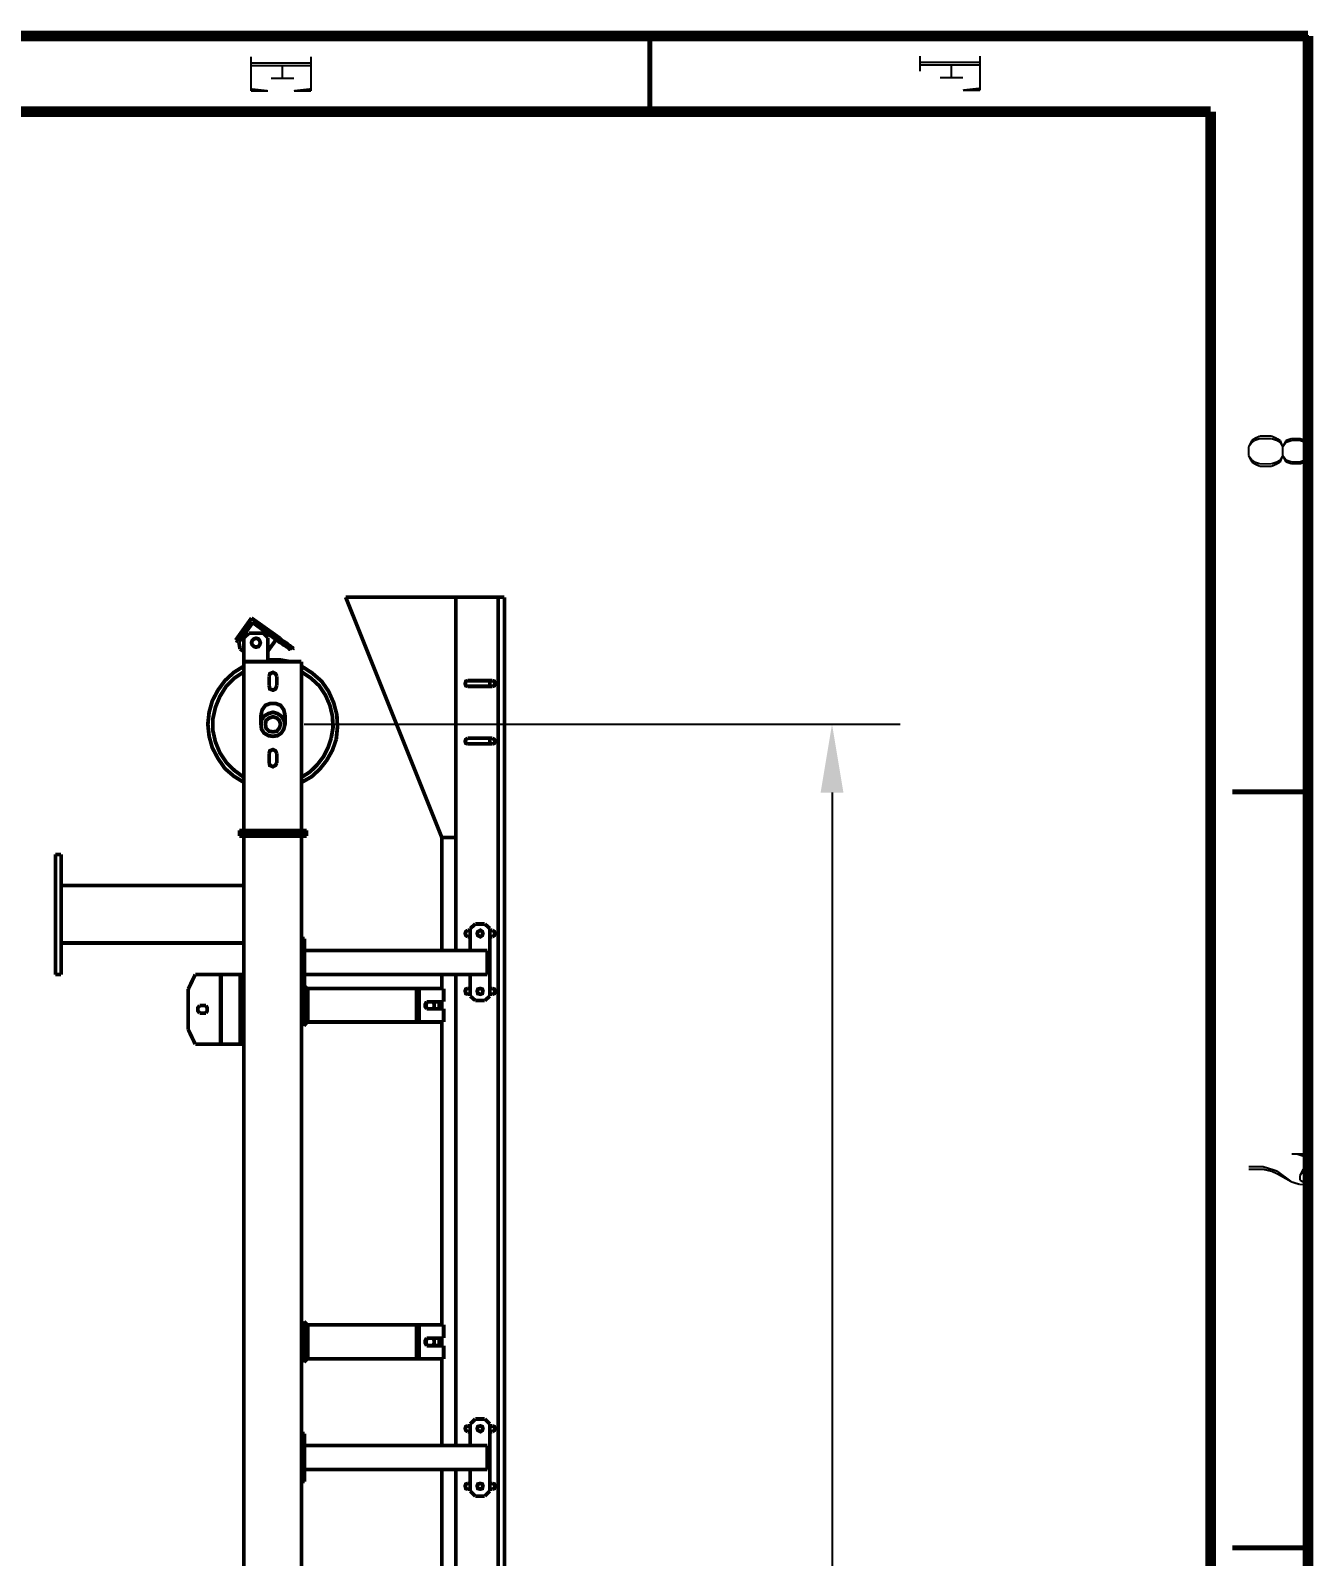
# Model space of a CAD drawing. Extents: x 0.1 to 11.6, y 0.3 to 16.3.
# Drawn here: x 8.198 to 11.579, y 12.231 to 16.254 of the extents above; entities that cross this region are included whole.
import ezdxf

# ---------------------------------------------------------------- set-up
doc = ezdxf.new("R2010")
doc.units = 0
doc.header["$MEASUREMENT"] = 0
doc.dimstyles.get("Standard").update_dxf_attribs({"dimtxt": 0.18, "dimasz": 0.18, "dimexe": 0.18, "dimexo": 0.0625, "dimgap": 0.09, "dimtad": 0, "dimtih": 1, "dimtoh": 1, "dimdec": 4, "dimzin": 0, "dimdsep": 46, "dimtxsty": 'Standard', "dimcen": 0.09, "dimadec": 0, "dimazin": 0, "dimtfac": 1, "dimtdec": 4, "dimtofl": 0, "dimtmove": 0, "dimatfit": 3, "dimfxl": 1, "dimtolj": 1, "dimtzin": 0, "dimarcsym": 0})

# ---------------------------------------------------------------- blocks, each defined once
blk = doc.blocks.new('*D0')
at = {"color": 0, "linetype": 'Continuous', "lineweight": -2, "transparency": 16777216}
for p, q in [((8.9192, 14.425), (10.4902, 14.425)), ((10.3102, 14.245), (10.3102, 12.0483)), ((10.3102, 9.4917), (10.3102, 11.6883)), ((8.9308, 9.3117), (10.4902, 9.3117))]:
    blk.add_line(p, q, dxfattribs=at)
at = {"color": 0, "linetype": 'Continuous', "transparency": 16777216}
for points in [[(10.2802, 14.245), (10.3402, 14.245), (10.3102, 14.425)], [(10.2802, 9.4917), (10.3402, 9.4917), (10.3102, 9.3117)]]:
    blk.add_solid(points, dxfattribs=at)
at = {"layer": 'Defpoints', "color": 0, "linetype": 'Continuous', "transparency": 16777216}
for p in [(8.8567, 14.425), (10.3102, 14.425), (8.8683, 9.3117)]:
    blk.add_point(p, dxfattribs=at)
at = {"color": 0, "linetype": 'Continuous', "transparency": 16777216, "insert": (10.3102, 11.8683), "char_height": 0.18, "attachment_point": 5}
blk.add_mtext('\\A1;varA', dxfattribs=at)

msp = doc.modelspace()

# ---------------------------------------------------------------- linework, layer by layer
at = {"color": 0}
for points, const_width in [([(0.126682, 16.24), (11.565, 16.24)], 0.028333), ([(9.83003, 16.04), (9.83003, 16.24)], 0.013333), ([(11.565, 16.24), (11.565, 0.29834)], 0.028333), ([(8.77832, 16.185), (8.77832, 16.095)], 0.005208), ([(8.93668, 16.185), (8.93668, 16.095)], 0.005208), ([(10.5417, 16.1867), (10.5417, 16.1467)], 0.005208), ([(10.7, 16.1867), (10.7, 16.0967)], 0.005208), ([(8.93668, 16.1683), (8.77832, 16.1683)], 0.005208), ([(8.93668, 16.1617), (8.77832, 16.1617)], 0.005208), ([(8.86165, 16.1617), (8.86165, 16.1283)], 0.005208), ([(10.7, 16.17), (10.5417, 16.17)], 0.005208), ([(10.7, 16.1633), (10.5417, 16.1633)], 0.005208), ([(10.625, 16.1633), (10.625, 16.13)], 0.005208), ([(8.82335, 16.095), (8.77832, 16.1)], 0.005208), ([(8.77832, 16.095), (8.82335, 16.095)], 0.005208), ([(8.89165, 16.1283), (8.83165, 16.1283)], 0.005208), ([(8.89165, 16.095), (8.93668, 16.1)], 0.005208), ([(8.93668, 16.095), (8.89165, 16.095)], 0.005208), ([(10.655, 16.13), (10.595, 16.13)], 0.005208), ([(10.655, 16.0967), (10.7, 16.1017)], 0.005208), ([(10.7, 16.0967), (10.655, 16.0967)], 0.005208), ([(0.37169, 16.04), (11.3083, 16.04)], 0.028333), ([(11.3083, 16.04), (11.3083, 0.504992)], 0.028333), ([(11.4167, 15.1733), (11.4083, 15.1567)], 0.005208), ([(11.4167, 15.1683), (11.4083, 15.1567)], 0.005208), ([(11.4233, 15.1783), (11.4167, 15.1733)], 0.005208), ([(11.4233, 15.1733), (11.4167, 15.1683)], 0.005208), ([(11.4383, 15.185), (11.4233, 15.1783)], 0.005208), ([(11.4383, 15.1783), (11.4233, 15.1733)], 0.005208), ([(11.4683, 15.185), (11.4383, 15.185)], 0.005208), ([(11.4683, 15.1783), (11.4383, 15.1783)], 0.005208), ([(11.4833, 15.1783), (11.4683, 15.185)], 0.005208), ([(11.4833, 15.1733), (11.4683, 15.1783)], 0.005208), ([(11.4916, 15.1733), (11.4833, 15.1783)], 0.005208), ([(11.4916, 15.1683), (11.4833, 15.1733)], 0.005208), ([(11.4983, 15.1567), (11.4916, 15.1733)], 0.005208), ([(11.4983, 15.1567), (11.4916, 15.1683)], 0.005208), ([(11.5067, 15.1733), (11.4983, 15.1567)], 0.005208), ([(11.5067, 15.1683), (11.4983, 15.1567)], 0.005208), ([(11.5217, 15.1783), (11.5067, 15.1733)], 0.005208), ([(11.5217, 15.1733), (11.5067, 15.1683)], 0.005208), ([(11.5433, 15.1783), (11.5217, 15.1783)], 0.005208), ([(11.5433, 15.1733), (11.5217, 15.1733)], 0.005208), ([(11.5583, 15.1733), (11.5433, 15.1783)], 0.005208), ([(11.5583, 15.1683), (11.5433, 15.1733)], 0.005208), ([(11.5667, 15.1567), (11.5583, 15.1733)], 0.005208), ([(11.5667, 15.1567), (11.5583, 15.1683)], 0.005208), ([(11.4083, 15.1567), (11.4083, 15.1333)], 0.005208), ([(11.4083, 15.1333), (11.4167, 15.1167)], 0.005208), ([(11.4083, 15.1333), (11.4167, 15.1217)], 0.005208), ([(11.4916, 15.1167), (11.4983, 15.1333)], 0.005208), ([(11.4916, 15.1217), (11.4983, 15.1333)], 0.005208), ([(11.4983, 15.1567), (11.4983, 15.1333)], 0.005208), ([(11.4983, 15.1333), (11.5067, 15.1167)], 0.005208), ([(11.4983, 15.1333), (11.5067, 15.1217)], 0.005208), ([(11.5583, 15.1167), (11.5667, 15.1333)], 0.005208), ([(11.5583, 15.1217), (11.5667, 15.1333)], 0.005208), ([(11.4167, 15.1217), (11.4233, 15.1167)], 0.005208), ([(11.4167, 15.1167), (11.4233, 15.1117)], 0.005208), ([(11.4233, 15.1167), (11.4383, 15.1117)], 0.005208), ([(11.4233, 15.1117), (11.4383, 15.105)], 0.005208), ([(11.4383, 15.1117), (11.4683, 15.1117)], 0.005208), ([(11.4383, 15.105), (11.4683, 15.105)], 0.005208), ([(11.4683, 15.1117), (11.4833, 15.1167)], 0.005208), ([(11.4683, 15.105), (11.4833, 15.1117)], 0.005208), ([(11.4833, 15.1167), (11.4916, 15.1217)], 0.005208), ([(11.4833, 15.1117), (11.4916, 15.1167)], 0.005208), ([(11.5067, 15.1217), (11.5217, 15.1167)], 0.005208), ([(11.5067, 15.1167), (11.5217, 15.1117)], 0.005208), ([(11.5217, 15.1167), (11.5433, 15.1167)], 0.005208), ([(11.5217, 15.1117), (11.5433, 15.1117)], 0.005208), ([(11.5433, 15.1167), (11.5583, 15.1217)], 0.005208), ([(11.5433, 15.1117), (11.5583, 15.1167)], 0.005208), ([(9.31836, 14.76), (9.02832, 14.76)], 0.01), ([(9.02832, 14.76), (9.28168, 14.1267)], 0.01), ([(9.31836, 13.8283), (9.31836, 14.76)], 0.01), ([(9.31836, 14.76), (9.43001, 14.76)], 0.01), ([(9.43001, 14.76), (9.43001, 9.31168)], 0.01), ([(9.43001, 14.76), (9.44667, 14.76)], 0.01), ([(9.44667, 14.76), (9.44667, 9.31168)], 0.01), ([(8.73833, 14.6467), (8.78, 14.705)], 0.01), ([(8.74501, 14.6433), (8.78168, 14.695)], 0.01), ([(8.74669, 14.6417), (8.78331, 14.6933)], 0.01), ([(8.78, 14.705), (8.85499, 14.6517)], 0.01), ([(8.78168, 14.695), (8.78331, 14.6933)], 0.01), ([(8.78331, 14.6933), (8.845, 14.6483)], 0.01), ([(8.74501, 14.6433), (8.73833, 14.6467)], 0.01), ([(8.74669, 14.6417), (8.75, 14.6233)], 0.01), ([(8.77333, 14.665), (8.75999, 14.6533)], 0.01), ([(8.75999, 14.59), (8.75999, 14.6533)], 0.01), ([(8.77333, 14.665), (8.81168, 14.665)], 0.01), ([(8.82335, 14.6533), (8.81168, 14.665)], 0.01), ([(8.82335, 14.6533), (8.82335, 14.59)], 0.01), ([(8.82335, 14.6183), (8.845, 14.6483)], 0.01), ([(8.845, 14.6483), (8.84999, 14.645)], 0.01), ([(8.84999, 14.645), (8.85167, 14.6483)], 0.01), ([(8.88167, 14.6233), (8.87999, 14.6233), (8.87831, 14.625), (8.87668, 14.6267), (8.875, 14.6283), (8.87169, 14.63), (8.87001, 14.6317), (8.86664, 14.6333), (8.86333, 14.635), (8.86003, 14.6383), (8.85667, 14.64), (8.85335, 14.6417), (8.84999, 14.645)], 0.01), ([(8.85499, 14.6517), (8.85167, 14.6483)], 0.01), ([(8.88835, 14.6217), (8.88835, 14.6233), (8.88667, 14.6233), (8.88499, 14.625), (8.88336, 14.625), (8.88167, 14.6267), (8.87831, 14.6283), (8.87668, 14.63), (8.87332, 14.6333), (8.87001, 14.635), (8.86664, 14.6367), (8.86333, 14.64), (8.86003, 14.6433), (8.85667, 14.645), (8.85167, 14.6483)], 0.01), ([(8.85499, 14.6517), (8.85835, 14.6483), (8.86165, 14.645), (8.86501, 14.6433), (8.87001, 14.64), (8.87332, 14.6383), (8.875, 14.6367), (8.87831, 14.6333), (8.88167, 14.6317), (8.88336, 14.63), (8.88499, 14.6283), (8.88835, 14.6267), (8.88997, 14.625)], 0.01), ([(8.75, 14.6233), (8.75999, 14.6167)], 0.01), ([(8.88336, 14.625), (8.88167, 14.6233)], 0.01), ([(8.88997, 14.625), (8.88835, 14.6217)], 0.01), ([(8.75999, 14.5783), (8.73335, 14.5617), (8.71001, 14.54), (8.69168, 14.515), (8.67665, 14.4867), (8.66835, 14.4567), (8.66499, 14.425), (8.66835, 14.3933), (8.67665, 14.3633), (8.69168, 14.335), (8.71001, 14.3083), (8.73335, 14.2883), (8.75999, 14.2717)], 0.01), ([(8.75999, 14.5633), (8.73503, 14.5467), (8.71332, 14.525), (8.69667, 14.4983), (8.685, 14.47), (8.67833, 14.44), (8.67833, 14.4083), (8.685, 14.3783), (8.69667, 14.35), (8.71332, 14.325), (8.73503, 14.3033), (8.75999, 14.285)], 0.01), ([(8.75999, 14.59), (8.91168, 14.59)], 0.01), ([(8.75999, 14.59), (8.75999, 14.145)], 0.01), ([(8.88167, 14.59), (8.85335, 14.595), (8.82335, 14.595)], 0.01), ([(8.84668, 14.5517), (8.84332, 14.5583), (8.83664, 14.5617), (8.82835, 14.5583), (8.82667, 14.5517)], 0.01), ([(8.91168, 14.59), (8.91168, 14.145)], 0.01), ([(9.00331, 14.385), (9.00667, 14.4183), (9.00499, 14.45), (8.99669, 14.4817), (8.98335, 14.5117), (8.965, 14.5383), (8.94, 14.56), (8.91168, 14.5783)], 0.01), ([(8.99001, 14.3883), (8.99501, 14.4167), (8.99333, 14.4467), (8.98665, 14.475), (8.97499, 14.5017), (8.95833, 14.5267), (8.93668, 14.5467), (8.91168, 14.5633)], 0.01), ([(8.82667, 14.5517), (8.82667, 14.5267)], 0.01), ([(8.82667, 14.5267), (8.82835, 14.5183), (8.83664, 14.515), (8.84332, 14.5183), (8.84668, 14.5267)], 0.01), ([(8.84668, 14.5267), (8.84668, 14.5517)], 0.01), ([(9.34999, 14.54), (9.345, 14.5383), (9.34332, 14.5317), (9.345, 14.5267), (9.34999, 14.525)], 0.01), ([(9.41499, 14.54), (9.34999, 14.54)], 0.01), ([(9.34999, 14.525), (9.41499, 14.525)], 0.01), ([(9.40831, 14.525), (9.40831, 14.54)], 0.01), ([(9.41499, 14.525), (9.41997, 14.5267), (9.42165, 14.5317), (9.41997, 14.5383), (9.41499, 14.54)], 0.01), ([(8.86833, 14.45), (8.86501, 14.4633), (8.85667, 14.475), (8.84332, 14.48), (8.83003, 14.48), (8.81668, 14.475), (8.80832, 14.4633), (8.80501, 14.45)], 0.01), ([(8.80501, 14.45), (8.80501, 14.425)], 0.01), ([(8.86833, 14.425), (8.86833, 14.45)], 0.01), ([(8.84668, 14.3483), (8.84332, 14.355), (8.83664, 14.3583), (8.82835, 14.355), (8.82667, 14.3483)], 0.01), ([(8.91168, 14.285), (8.935, 14.3), (8.95335, 14.3183), (8.97, 14.34), (8.98167, 14.3633), (8.99001, 14.3883)], 0.01), ([(8.91168, 14.2717), (8.93832, 14.2867), (8.96001, 14.3067), (8.97835, 14.33), (8.99333, 14.3567), (9.00331, 14.385)], 0.01), ([(9.34999, 14.3883), (9.345, 14.385), (9.34332, 14.38), (9.345, 14.375), (9.34999, 14.3733)], 0.01), ([(9.41499, 14.3883), (9.34999, 14.3883)], 0.01), ([(9.34999, 14.3733), (9.41499, 14.3733)], 0.01), ([(9.40831, 14.3733), (9.40831, 14.3883)], 0.01), ([(9.41499, 14.3733), (9.41997, 14.375), (9.42165, 14.38), (9.41997, 14.385), (9.41499, 14.3883)], 0.01), ([(8.82667, 14.3483), (8.82667, 14.3233)], 0.01), ([(8.82667, 14.3233), (8.82835, 14.3167), (8.83664, 14.3133), (8.84332, 14.3167), (8.84668, 14.3233)], 0.01), ([(8.84668, 14.3233), (8.84668, 14.3483)], 0.01), ([(11.365, 14.2467), (11.565, 14.2467)], 0.013333), ([(8.74832, 14.145), (8.92503, 14.145)], 0.01), ([(8.74832, 14.145), (8.74832, 14.1383)], 0.01), ([(8.74832, 14.1383), (8.92503, 14.1383)], 0.01), ([(8.74832, 14.13), (8.74832, 14.1383)], 0.01), ([(8.92503, 14.13), (8.74832, 14.13)], 0.01), ([(8.75999, 9.82167), (8.75999, 14.13)], 0.01), ([(8.91168, 9.82167), (8.91168, 14.13)], 0.01), ([(8.92503, 14.145), (8.92503, 14.1383)], 0.01), ([(8.92503, 14.13), (8.92503, 14.1383)], 0.01), ([(9.28168, 14.1267), (9.31836, 14.1267)], 0.01), ([(9.28168, 13.8283), (9.28168, 14.1267)], 0.01), ([(8.27832, 14.0817), (8.26335, 14.0817)], 0.01), ([(8.26335, 14.0817), (8.26335, 13.765)], 0.01), ([(8.27832, 14.0817), (8.27832, 13.765)], 0.01), ([(8.27832, 14), (8.75999, 14)], 0.01), ([(8.75999, 13.8483), (8.75999, 14)], 0.01), ([(9.34999, 13.8817), (9.345, 13.8783), (9.34332, 13.8733), (9.345, 13.8683), (9.34999, 13.865)], 0.01), ([(9.34999, 13.8817), (9.35667, 13.8817)], 0.01), ([(9.37001, 13.8983), (9.35667, 13.8867)], 0.01), ([(9.35667, 13.8283), (9.35667, 13.8867)], 0.01), ([(9.37001, 13.8983), (9.39501, 13.8983)], 0.01), ([(9.40831, 13.8867), (9.39501, 13.8983)], 0.01), ([(9.40831, 13.8867), (9.40831, 13.7083)], 0.01), ([(9.40831, 13.8817), (9.41499, 13.8817)], 0.01), ([(9.41499, 13.865), (9.41997, 13.8683), (9.42165, 13.8733), (9.41997, 13.8783), (9.41499, 13.8817)], 0.01), ([(8.27832, 13.8483), (8.75999, 13.8483)], 0.01), ([(8.91997, 13.86), (8.91168, 13.86)], 0.01), ([(8.91997, 13.8483), (8.91168, 13.8483)], 0.01), ([(8.91997, 13.86), (8.91997, 13.8483)], 0.01), ([(8.91997, 13.8483), (8.91997, 13.7467)], 0.01), ([(9.35667, 13.865), (9.34999, 13.865)], 0.01), ([(9.41499, 13.865), (9.40831, 13.865)], 0.01), ([(9.40169, 13.8283), (8.91997, 13.8283)], 0.01), ([(9.40169, 13.765), (9.40169, 13.8283)], 0.01), ([(8.27832, 13.765), (8.26335, 13.765)], 0.01), ([(8.63167, 13.765), (8.61333, 13.7267)], 0.01), ([(8.69835, 13.765), (8.63167, 13.765)], 0.01), ([(8.69835, 13.765), (8.69835, 13.5817)], 0.01), ([(8.69997, 13.765), (8.69835, 13.765)], 0.01), ([(8.69997, 13.5817), (8.69997, 13.765)], 0.01), ([(8.69997, 13.765), (8.75, 13.765)], 0.01), ([(8.75, 13.765), (8.75, 13.5817)], 0.01), ([(8.75331, 13.765), (8.75, 13.765)], 0.01), ([(8.75331, 13.765), (8.75999, 13.765)], 0.01), ([(8.75331, 13.765), (8.75331, 13.7517)], 0.01), ([(9.40169, 13.765), (8.91997, 13.765)], 0.01), ([(9.28168, 13.7283), (9.28168, 13.765)], 0.01), ([(9.31836, 12.5233), (9.31836, 13.765)], 0.01), ([(9.35667, 13.7083), (9.35667, 13.765)], 0.01), ([(8.61333, 13.62), (8.61333, 13.7267)], 0.01), ([(8.75331, 13.7517), (8.75999, 13.7517)], 0.01), ([(8.75331, 13.5933), (8.75331, 13.7517)], 0.01), ([(8.91997, 13.7467), (8.91168, 13.7467)], 0.01), ([(8.91997, 13.7333), (8.91168, 13.7333)], 0.01), ([(8.91336, 13.7333), (8.91168, 13.7317)], 0.01), ([(8.91667, 13.7283), (8.91168, 13.7317)], 0.01), ([(8.91997, 13.7283), (8.91168, 13.7283)], 0.01), ([(8.91997, 13.7467), (8.91997, 13.7333)], 0.01), ([(8.92665, 13.7283), (8.91997, 13.735)], 0.01), ([(8.91997, 13.64), (8.91997, 13.7283)], 0.01), ([(8.91997, 13.7283), (8.92833, 13.7283)], 0.01), ([(8.92833, 13.64), (8.92833, 13.7283)], 0.01), ([(8.92833, 13.7283), (9.215, 13.7283)], 0.01), ([(9.215, 13.7283), (9.215, 13.64)], 0.01), ([(9.215, 13.7283), (9.22168, 13.7283)], 0.01), ([(9.22168, 13.64), (9.22168, 13.7283)], 0.01), ([(9.22168, 13.7283), (9.28668, 13.7283)], 0.01), ([(9.28668, 13.6934), (9.28668, 13.7283)], 0.01), ([(9.34999, 13.7283), (9.345, 13.7267), (9.34332, 13.7217), (9.345, 13.715), (9.34999, 13.7133)], 0.01), ([(9.34999, 13.7283), (9.35667, 13.7283)], 0.01), ([(9.40831, 13.7283), (9.41499, 13.7283)], 0.01), ([(9.41499, 13.7133), (9.41997, 13.715), (9.42165, 13.7217), (9.41997, 13.7267), (9.41499, 13.7283)], 0.01), ([(8.64333, 13.6833), (8.63835, 13.6767), (8.63835, 13.67), (8.64333, 13.6634)], 0.01), ([(8.66, 13.6833), (8.64333, 13.6833)], 0.01), ([(8.66, 13.6634), (8.66336, 13.67), (8.66336, 13.6767), (8.66, 13.6833)], 0.01), ([(9.24164, 13.6934), (9.23833, 13.6867), (9.23833, 13.68), (9.24164, 13.675)], 0.01), ([(9.24333, 13.6934), (9.24001, 13.6867), (9.24001, 13.68), (9.24333, 13.675)], 0.01), ([(9.24164, 13.6934), (9.24333, 13.6934)], 0.01), ([(9.24333, 13.675), (9.24164, 13.675)], 0.01), ([(9.25836, 13.6934), (9.24333, 13.6934)], 0.01), ([(9.24333, 13.675), (9.25836, 13.675)], 0.01), ([(9.25836, 13.675), (9.26167, 13.68), (9.26167, 13.6867), (9.25836, 13.6934)], 0.01), ([(9.28668, 13.6934), (9.25836, 13.6934)], 0.01), ([(9.25836, 13.675), (9.28668, 13.675)], 0.01), ([(9.27501, 13.675), (9.27501, 13.6833), (9.27501, 13.6934)], 0.01), ([(9.28168, 13.675), (9.28168, 13.6934)], 0.01), ([(9.28668, 13.64), (9.28668, 13.675)], 0.01), ([(9.35667, 13.7133), (9.34999, 13.7133)], 0.01), ([(9.35667, 13.7083), (9.37001, 13.6967)], 0.01), ([(9.39501, 13.6967), (9.37001, 13.6967)], 0.01), ([(9.39501, 13.6967), (9.40831, 13.7083)], 0.01), ([(9.41499, 13.7133), (9.40831, 13.7133)], 0.01), ([(8.64333, 13.6634), (8.66, 13.6634)], 0.01), ([(8.91997, 13.64), (8.91168, 13.64)], 0.01), ([(8.91667, 13.64), (8.91168, 13.635)], 0.01), ([(8.91835, 13.63), (8.91168, 13.635)], 0.01), ([(8.92665, 13.64), (8.91835, 13.63)], 0.01), ([(8.92833, 13.64), (8.91997, 13.64)], 0.01), ([(8.92833, 13.64), (9.215, 13.64)], 0.01), ([(9.22168, 13.64), (9.215, 13.64)], 0.01), ([(9.22168, 13.64), (9.28668, 13.64)], 0.01), ([(9.28168, 12.8417), (9.28168, 13.64)], 0.01), ([(8.63167, 13.5817), (8.61333, 13.62)], 0.01), ([(8.69835, 13.5817), (8.63167, 13.5817)], 0.01), ([(8.69835, 13.5817), (8.69997, 13.5817)], 0.01), ([(8.69997, 13.5817), (8.75, 13.5817)], 0.01), ([(8.75, 13.5817), (8.75331, 13.5817)], 0.01), ([(8.75331, 13.5933), (8.75999, 13.5933)], 0.01), ([(8.75331, 13.5933), (8.75331, 13.5817)], 0.01), ([(8.75331, 13.5817), (8.75999, 13.5817)], 0.01), ([(11.5667, 13.2917), (11.5217, 13.2917)], 0.005208), ([(11.5367, 13.2917), (11.5517, 13.2867)], 0.005208), ([(11.5517, 13.2867), (11.5667, 13.275)], 0.005208), ([(11.5517, 13.2867), (11.5583, 13.275)], 0.005208), ([(11.5583, 13.275), (11.5583, 13.2633)], 0.005208), ([(11.4467, 13.2584), (11.4083, 13.2584)], 0.005208), ([(11.4467, 13.2517), (11.4083, 13.2517)], 0.005208), ([(11.4683, 13.2517), (11.4467, 13.2584)], 0.005208), ([(11.4683, 13.2467), (11.4467, 13.2517)], 0.005208), ([(11.4833, 13.2467), (11.4683, 13.2517)], 0.005208), ([(11.4833, 13.24), (11.4683, 13.2467)], 0.005208), ([(11.5217, 13.2183), (11.4833, 13.2467)], 0.005208), ([(11.5217, 13.2183), (11.4833, 13.24)], 0.005208), ([(11.5667, 13.2633), (11.5433, 13.235)], 0.005208), ([(11.5583, 13.2633), (11.5433, 13.235)], 0.005208), ([(11.5433, 13.235), (11.5433, 13.2233)], 0.005208), ([(11.5433, 13.2116), (11.5217, 13.2183)], 0.005208), ([(11.5433, 13.2233), (11.5517, 13.2183)], 0.005208), ([(11.5667, 13.2116), (11.5433, 13.2116)], 0.005208), ([(11.5517, 13.2183), (11.5667, 13.2116)], 0.005208), ([(8.91835, 12.85), (8.91168, 12.845)], 0.01), ([(8.91667, 12.8417), (8.91168, 12.845)], 0.01), ([(8.91997, 12.8417), (8.91168, 12.8417)], 0.01), ([(8.92665, 12.8417), (8.91835, 12.85)], 0.01), ([(8.91997, 12.7517), (8.91997, 12.8417)], 0.01), ([(8.91997, 12.8417), (8.92833, 12.8417)], 0.01), ([(8.92833, 12.7517), (8.92833, 12.8417)], 0.01), ([(8.92833, 12.8417), (9.215, 12.8417)], 0.01), ([(9.215, 12.8417), (9.215, 12.7517)], 0.01), ([(9.215, 12.8417), (9.22168, 12.8417)], 0.01), ([(9.22168, 12.7517), (9.22168, 12.8417)], 0.01), ([(9.22168, 12.8417), (9.28668, 12.8417)], 0.01), ([(9.28668, 12.8066), (9.28668, 12.8417)], 0.01), ([(9.24164, 12.8066), (9.23833, 12.8), (9.23833, 12.7933), (9.24164, 12.7867)], 0.01), ([(9.24333, 12.8066), (9.24001, 12.8), (9.24001, 12.7933), (9.24333, 12.7867)], 0.01), ([(9.24164, 12.8066), (9.24333, 12.8066)], 0.01), ([(9.25836, 12.8066), (9.24333, 12.8066)], 0.01), ([(9.25836, 12.7867), (9.26167, 12.7933), (9.26167, 12.8), (9.25836, 12.8066)], 0.01), ([(9.28668, 12.8066), (9.25836, 12.8066)], 0.01), ([(9.27501, 12.7867), (9.27501, 12.7967), (9.27501, 12.8066)], 0.01), ([(9.28168, 12.7867), (9.28168, 12.8066)], 0.01), ([(8.91997, 12.7517), (8.91168, 12.7517)], 0.01), ([(8.91667, 12.7517), (8.91168, 12.7483)], 0.01), ([(8.92665, 12.7517), (8.91835, 12.7433)], 0.01), ([(8.92833, 12.7517), (8.91997, 12.7517)], 0.01), ([(8.92833, 12.7517), (9.215, 12.7517)], 0.01), ([(9.22168, 12.7517), (9.215, 12.7517)], 0.01), ([(9.22168, 12.7517), (9.28668, 12.7517)], 0.01), ([(9.24333, 12.7867), (9.24164, 12.7867)], 0.01), ([(9.24333, 12.7867), (9.25836, 12.7867)], 0.01), ([(9.25836, 12.7867), (9.28668, 12.7867)], 0.01), ([(9.28168, 12.5233), (9.28168, 12.7517)], 0.01), ([(9.28668, 12.7517), (9.28668, 12.7867)], 0.01), ([(8.91835, 12.7433), (8.91168, 12.7483)], 0.01), ([(8.75999, 12.4533), (8.75999, 12.6067)], 0.01), ([(9.37001, 12.5933), (9.35667, 12.58)], 0.01), ([(9.37001, 12.5933), (9.39501, 12.5933)], 0.01), ([(9.40831, 12.58), (9.39501, 12.5933)], 0.01), ([(8.91997, 12.555), (8.91168, 12.555)], 0.01), ([(8.91997, 12.555), (8.91997, 12.5433)], 0.01), ([(9.34999, 12.575), (9.345, 12.5733), (9.34332, 12.5684), (9.345, 12.5633), (9.34999, 12.56)], 0.01), ([(9.34999, 12.575), (9.35667, 12.575)], 0.01), ([(9.35667, 12.56), (9.34999, 12.56)], 0.01), ([(9.35667, 12.5233), (9.35667, 12.58)], 0.01), ([(9.40831, 12.58), (9.40831, 12.4033)], 0.01), ([(9.40831, 12.575), (9.41499, 12.575)], 0.01), ([(9.41499, 12.56), (9.40831, 12.56)], 0.01), ([(9.41499, 12.56), (9.41997, 12.5633), (9.42165, 12.5684), (9.41997, 12.5733), (9.41499, 12.575)], 0.01), ([(8.91997, 12.5433), (8.91168, 12.5433)], 0.01), ([(8.91997, 12.5433), (8.91997, 12.4417)], 0.01), ([(9.40169, 12.5233), (8.91997, 12.5233)], 0.01), ([(9.40169, 12.46), (9.40169, 12.5233)], 0.01), ([(8.91997, 12.4417), (8.91168, 12.4417)], 0.01), ([(8.91997, 12.4283), (8.91168, 12.4283)], 0.01), ([(9.40169, 12.46), (8.91997, 12.46)], 0.01), ([(8.91997, 12.4417), (8.91997, 12.4283)], 0.01), ([(9.28168, 11.9533), (9.28168, 12.46)], 0.01), ([(9.31836, 11.6117), (9.31836, 12.46)], 0.01), ([(9.35667, 12.4033), (9.35667, 12.46)], 0.01), ([(9.34999, 12.4233), (9.345, 12.4217), (9.34332, 12.4167), (9.345, 12.41), (9.34999, 12.4083)], 0.01), ([(9.34999, 12.4233), (9.35667, 12.4233)], 0.01), ([(9.35667, 12.4083), (9.34999, 12.4083)], 0.01), ([(9.35667, 12.4033), (9.37001, 12.39)], 0.01), ([(9.39501, 12.39), (9.37001, 12.39)], 0.01), ([(9.39501, 12.39), (9.40831, 12.4033)], 0.01), ([(9.40831, 12.4233), (9.41499, 12.4233)], 0.01), ([(9.41499, 12.4083), (9.40831, 12.4083)], 0.01), ([(9.41499, 12.4083), (9.41997, 12.41), (9.42165, 12.4167), (9.41997, 12.4217), (9.41499, 12.4233)], 0.01), ([(11.365, 12.2533), (11.565, 12.2533)], 0.013333)]:
    msp.add_lwpolyline(points, dxfattribs=dict(at, const_width=const_width))
for points, const_width in [([(0.126682, 16.24), (11.565, 16.24), (11.565, 0.29834), (0.126682, 0.29834), (0.126682, 16.24)], 0.005208), ([(8.79167, 14.6283), (8.79833, 14.63), (8.80165, 14.635), (8.80333, 14.64), (8.80165, 14.645), (8.79833, 14.65), (8.79167, 14.6517), (8.78668, 14.65), (8.78168, 14.645), (8.78, 14.64), (8.78168, 14.635), (8.78668, 14.63), (8.79167, 14.6283)], 0.01), ([(8.83664, 14.3933), (8.84831, 14.395), (8.85835, 14.4017), (8.86501, 14.4117), (8.86833, 14.425), (8.86501, 14.4367), (8.85835, 14.4467), (8.84831, 14.4533), (8.83664, 14.4567), (8.82497, 14.4533), (8.81332, 14.4467), (8.80664, 14.4367), (8.80501, 14.425), (8.80664, 14.4117), (8.81332, 14.4017), (8.82497, 14.395), (8.83664, 14.3933)], 0.01), ([(8.83664, 14.405), (8.84668, 14.4067), (8.85335, 14.415), (8.85667, 14.425), (8.85335, 14.435), (8.84668, 14.4417), (8.83664, 14.445), (8.82667, 14.4417), (8.81836, 14.435), (8.81668, 14.425), (8.81836, 14.415), (8.82667, 14.4067), (8.83664, 14.405)], 0.01), ([(9.38336, 13.865), (9.38835, 13.8683), (9.38997, 13.8733), (9.38835, 13.8783), (9.38336, 13.8817), (9.37668, 13.8783), (9.375, 13.8733), (9.37668, 13.8683), (9.38336, 13.865)], 0.01), ([(9.38336, 13.7133), (9.38835, 13.715), (9.38997, 13.7217), (9.38835, 13.7267), (9.38336, 13.7283), (9.37668, 13.7267), (9.375, 13.7217), (9.37668, 13.715), (9.38336, 13.7133)], 0.01), ([(9.38336, 12.56), (9.38835, 12.5633), (9.38997, 12.5684), (9.38835, 12.5733), (9.38336, 12.575), (9.37668, 12.5733), (9.375, 12.5684), (9.37668, 12.5633), (9.38336, 12.56)], 0.01), ([(9.38336, 12.4083), (9.38835, 12.41), (9.38997, 12.4167), (9.38835, 12.4217), (9.38336, 12.4233), (9.37668, 12.4217), (9.375, 12.4167), (9.37668, 12.41), (9.38336, 12.4083)], 0.01)]:
    msp.add_lwpolyline(points, close=True, dxfattribs=dict(at, const_width=const_width))

# ---------------------------------------------------------------- dimensions: what is measured, and where the dimension line sits
at = {"linetype": 'Continuous'}
dim = msp.add_linear_dim(base=(10.3102, 14.425), p1=(8.86833, 9.31168), p2=(8.85667, 14.425), angle=90, text='varA', dimstyle='Standard', dxfattribs=at)
dim.commit()
dim.dimension.update_dxf_attribs({"geometry": '*D0', "text_midpoint": (10.3102, 11.86834)})

doc.saveas('drawing.dxf')
